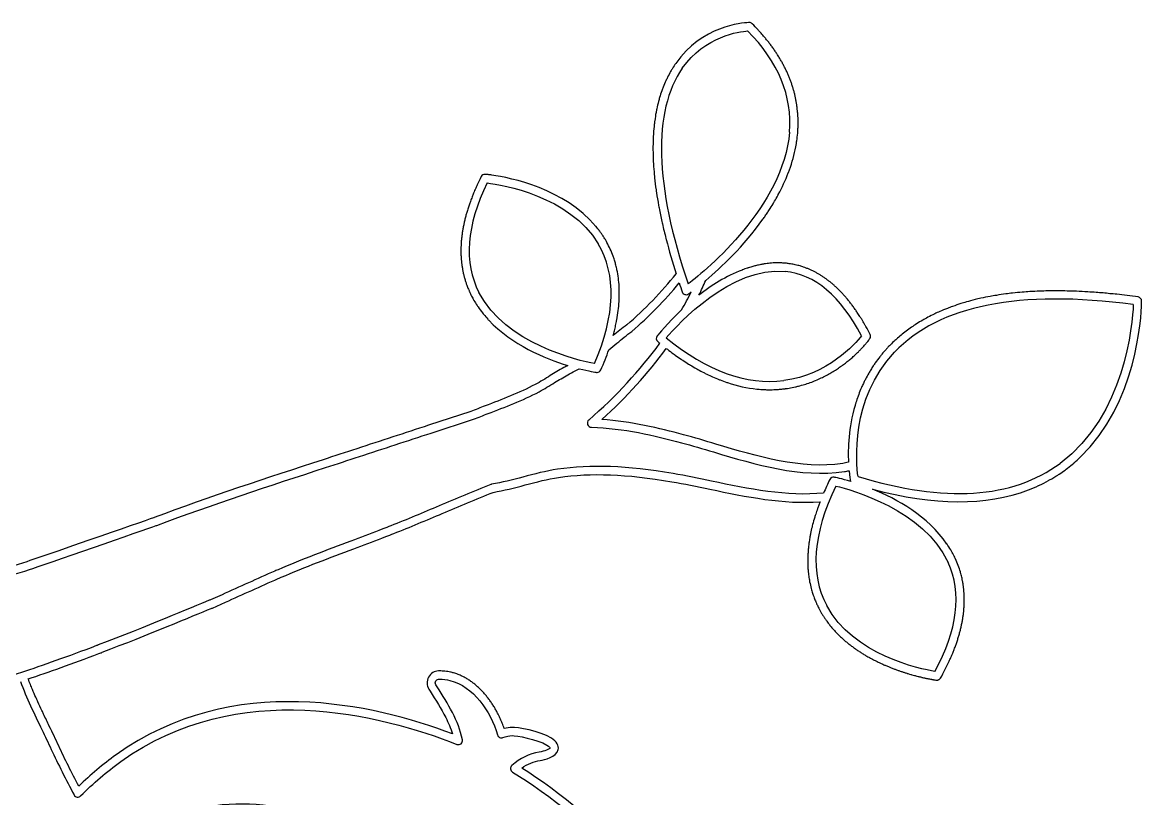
# Model space of a CAD drawing. Header units: millimetres. Extents: x 232 to 378, y -197 to -13.
# Drawn here: x 281.7 to 377.5, y -79.9 to -13.4 of the extents above; entities that cross this region are included whole.
import ezdxf

# ---------------------------------------------------------------- set-up
doc = ezdxf.new("R2010")
doc.units = ezdxf.units.MM
doc.layers.get('0').update_dxf_attribs({"linetype": 'CONTINUOUS'})

msp = doc.modelspace()

# ---------------------------------------------------------------- linework, layer by layer
for p, q in [((321.329, -26.446), (321.329, -26.446)), ((321.329, -26.446), (321.329, -26.446)), ((321.722, -26.49), (321.717, -26.49)), ((330.817, -30.913), (330.814, -30.91)), ((329.031, -43.273), (329.376, -43.087)), ((320.096, -46.748), (316.482, -47.929)), ((316.701, -48.599), (320.335, -47.412)), ((372.271, -50.675), (372.274, -50.672)), ((312.571, -56.805), (312.232, -56.934)), ((312.485, -57.592), (312.821, -57.464)), ((303.587, -60.305), (303.48, -60.349)), ((303.745, -61.003), (303.866, -60.953)), ((298.796, -62.44), (297.797, -62.892)), ((297.983, -63.582), (299.087, -63.083)), ((288.122, -66.778), (288.034, -66.805)), ((288.128, -66.776), (288.122, -66.778)), ((288.256, -67.474), (288.405, -67.429)), ((359.827, -69.736), (359.83, -69.736)), ((316.503, -70.532), (316.607, -70.695)), ((317.203, -70.317), (317.099, -70.155))]:
    msp.add_line(p, q)
for centre, radius, start, end in [((324.036, -36.56), 8.823, 36.54334, 39.785), ((352.949, -52.579), 0.365, 191.31041, 207.61201), ((297.833, -63.25), 0.36, 95.66384, 112.58953), ((288.314, -67.094), 0.347, 285.22221, 305.60774)]:
    msp.add_arc(centre, radius, start, end)
for centre, major_axis, ratio, start_param, end_param in [((227.793, -36.557), (119.542, 15.784), 0.279674, 6.222413, 6.492822), ((393.788, -75.617), (-54.516, 59.47), 0.300712, 0.066306, 0.600772), ((321.887, -26.526), (0.509, -0.071), 0.026069, 1.915095, 2.238421), ((449.653, 13.142), (129.207, 48.922), 0.231403, 2.899274, 3.168137), ((192.991, -100.484), (138.31, 67.545), 0.221721, 6.032544, 6.301167), ((178.84, -102.651), (153.185, 69.821), 0.22262, 6.196241, 6.232923), ((328.315, -31.033), (13.087, 12.89), 0.522165, 4.59412, 4.927129), ((318.9, -169.623), (28.772, 134.761), 0.207329, 6.039708, 6.306986), ((324.124, -22.803), (-15.481, -21.29), 0.716497, 1.258854, 1.48175), ((332.984, -36.797), (-7.321, -11.039), 0.434611, 1.851751, 1.961777), ((606.199, -255.669), (250.23, -213.531), 0.186085, 2.860434, 3.131538), ((331.086, -34.014), (7.65, 13.223), 0.532512, 4.71516, 4.829378), ((304.276, -32.981), (36.352, 12.773), 0.672026, 5.247422, 5.509558), ((328.741, 100.81), (-18.11, 144.924), 0.25366, 2.882516, 3.142547), ((303.831, -34.013), (37.379, 12.986), 0.653817, 5.288247, 5.526175), ((341.469, -17.246), (6.608, -27.376), 0.590529, 5.893167, 5.927165), ((353.15, -51.13), (1.898, 0.331), 0.082738, 1.945326, 2.238551), ((225.756, 165.212), (-144.329, 216.744), 0.216621, 2.88267, 3.151815), ((321.734, -53.69), (-0.272, -0.689), 0.561147, 3.462379, 3.613952), ((491.406, -1.667), (141.107, 61.151), 0.221778, 2.890776, 3.159629), ((229.219, -103.697), (132.051, 43.225), 0.230717, 6.041546, 6.309646), ((297.773, -63.048), (0.167, -0.55), 0.773606, 6.105408, 6.385948), ((301.926, -59.617), (25.506, 11.222), 0.073211, 3.796763, 4.114884), ((289.895, -79.562), (8.179, -14.52), 0.199222, 4.331974, 4.602718), ((319.031, -74.93), (0.208, -0.288), 0.994443, 5.284324, 6.357086), ((326.224, -81.275), (-1.044, -5.321), 0.835806, 3.435519, 3.978974), ((286.434, -79.432), (0.334, -0.104), 0.989643, 3.927834, 4.870812), ((286.424, -79.42), (0.306, -0.201), 0.971143, 5.17098, 6.08596)]:
    msp.add_ellipse(centre, major_axis=major_axis, ratio=ratio, start_param=start_param, end_param=end_param)
for points, knots in [([(343.865, -13.451), (343.318, -13.472), (339.897, -13.735), (337.637, -16.948), (337.541, -17.084), (337.458, -17.23), (337.37, -17.372), (337.315, -17.459), (337.257, -17.543), (337.205, -17.633), (337.111, -17.796), (337.026, -17.968), (336.941, -18.139), (336.892, -18.237), (336.84, -18.332), (336.794, -18.432), (336.713, -18.609), (336.641, -18.793), (336.569, -18.978), (336.528, -19.08), (336.486, -19.181), (336.449, -19.286), (336.38, -19.479), (336.32, -19.678), (336.261, -19.878), (336.23, -19.983), (336.197, -20.087), (336.169, -20.195), (336.113, -20.404), (336.065, -20.62), (336.019, -20.838), (335.997, -20.944), (335.974, -21.049), (335.954, -21.156), (335.912, -21.384), (335.876, -21.618), (335.844, -21.855), (335.83, -21.96), (335.816, -22.064), (335.803, -22.171), (335.775, -22.418), (335.753, -22.671), (335.735, -22.928), (335.728, -23.031), (335.722, -23.134), (335.716, -23.238), (335.703, -23.505), (335.695, -23.778), (335.693, -24.055), (335.692, -24.155), (335.692, -24.256), (335.693, -24.357), (335.695, -24.645), (335.702, -24.938), (335.716, -25.237), (335.72, -25.333), (335.726, -25.43), (335.732, -25.527), (335.75, -25.837), (335.773, -26.151), (335.804, -26.471), (335.813, -26.562), (335.824, -26.655), (335.833, -26.747), (335.869, -27.08), (335.909, -27.416), (335.958, -27.76), (335.97, -27.844), (335.984, -27.93), (335.996, -28.015), (336.05, -28.371), (336.108, -28.732), (336.176, -29.101), (336.189, -29.175), (336.205, -29.252), (336.219, -29.326), (336.292, -29.711), (336.37, -30.099), (336.458, -30.495), (336.471, -30.554), (336.486, -30.614), (336.499, -30.673), (336.594, -31.09), (336.694, -31.512), (336.805, -31.943), (336.813, -31.972), (336.821, -32.003), (336.829, -32.033), (337.075, -32.978), (337.356, -33.953), (337.68, -34.963)], [218, 218, 218, 218, 219, 219, 219, 220, 220, 220, 221, 221, 221, 222, 222, 222, 223, 223, 223, 224, 224, 224, 225, 225, 225, 226, 226, 226, 227, 227, 227, 228, 228, 228, 229, 229, 229, 230, 230, 230, 231, 231, 231, 232, 232, 232, 233, 233, 233, 234, 234, 234, 235, 235, 235, 236, 236, 236, 237, 237, 237, 238, 238, 238, 239, 239, 239, 240, 240, 240, 241, 241, 241, 242, 242, 242, 243, 243, 243, 244, 244, 244, 245, 245, 245, 246, 246, 246, 247, 247, 247, 248, 248, 248, 248]), ([(347.141, -17.638), (347.096, -17.54), (347.05, -17.441), (347.001, -17.342), (346.956, -17.253), (346.909, -17.164), (346.862, -17.075), (346.81, -16.977), (346.758, -16.878), (346.702, -16.78), (346.652, -16.692), (346.599, -16.604), (346.546, -16.516), (346.488, -16.419), (346.431, -16.322), (346.37, -16.226), (346.313, -16.137), (346.252, -16.048), (346.193, -15.959), (346.13, -15.865), (346.068, -15.771), (346.002, -15.678), (345.938, -15.586), (345.868, -15.495), (345.801, -15.404), (345.734, -15.315), (345.67, -15.226), (345.601, -15.137), (345.525, -15.04), (345.444, -14.944), (345.365, -14.847), (345.298, -14.765), (345.234, -14.683), (345.164, -14.602), (345.07, -14.492), (344.972, -14.384), (344.874, -14.275), (344.813, -14.208), (344.755, -14.14), (344.693, -14.073), (344.529, -13.898), (344.361, -13.724), (344.186, -13.551)], [201, 201, 201, 201, 202, 202, 202, 203, 203, 203, 204, 204, 204, 205, 205, 205, 206, 206, 206, 207, 207, 207, 208, 208, 208, 209, 209, 209, 210, 210, 210, 211, 211, 211, 212, 212, 212, 213, 213, 213, 214, 214, 214, 215, 215, 215, 215]), ([(347.687, -19.069), (347.658, -18.972), (347.627, -18.876), (347.595, -18.78), (347.562, -18.682), (347.529, -18.584), (347.493, -18.486), (347.459, -18.393), (347.422, -18.3), (347.386, -18.207), (347.346, -18.108), (347.307, -18.009), (347.264, -17.911), (347.225, -17.82), (347.183, -17.729), (347.141, -17.638)], [196, 196, 196, 196, 197, 197, 197, 198, 198, 198, 199, 199, 199, 200, 200, 200, 201, 201, 201, 201]), ([(348.116, -22.338), (348.118, -22.254), (348.118, -22.171), (348.119, -22.088), (348.12, -21.968), (348.12, -21.849), (348.117, -21.73), (348.114, -21.643), (348.109, -21.557), (348.105, -21.47), (348.099, -21.356), (348.092, -21.242), (348.082, -21.128), (348.075, -21.038), (348.064, -20.949), (348.054, -20.86), (348.042, -20.75), (348.029, -20.641), (348.013, -20.533), (347.999, -20.44), (347.984, -20.348), (347.968, -20.255), (347.949, -20.151), (347.93, -20.047), (347.908, -19.943), (347.889, -19.848), (347.867, -19.753), (347.845, -19.659), (347.821, -19.558), (347.796, -19.458), (347.769, -19.359), (347.743, -19.262), (347.716, -19.165), (347.687, -19.069)], [185, 185, 185, 185, 186, 186, 186, 187, 187, 187, 188, 188, 188, 189, 189, 189, 190, 190, 190, 191, 191, 191, 192, 192, 192, 193, 193, 193, 194, 194, 194, 195, 195, 195, 196, 196, 196, 196]), ([(347.996, -23.647), (347.999, -23.625), (348.003, -23.603), (348.007, -23.58), (348.039, -23.36), (348.064, -23.137), (348.084, -22.914)], [179, 179, 179, 179, 180, 180, 180, 181, 181, 181, 181]), ([(348.086, -22.894), (348.088, -22.863), (348.089, -22.832), (348.091, -22.8), (348.1, -22.677), (348.11, -22.555), (348.115, -22.431)], [182, 182, 182, 182, 183, 183, 183, 184, 184, 184, 184]), ([(347.288, -26.298), (347.53, -25.662), (347.728, -25.007), (347.87, -24.338), (347.877, -24.307), (347.883, -24.276), (347.889, -24.244), (347.93, -24.047), (347.965, -23.848), (347.996, -23.647)], [176, 176, 176, 176, 177, 177, 177, 178, 178, 178, 179, 179, 179, 179]), ([(321.314, -26.447), (321.173, -26.439), (321.046, -26.514), (320.984, -26.638), (320.862, -26.88), (320.746, -27.12), (320.637, -27.358), (320.597, -27.445), (320.562, -27.531), (320.524, -27.617), (320.458, -27.767), (320.39, -27.917), (320.329, -28.065), (320.286, -28.169), (320.248, -28.272), (320.208, -28.376), (320.158, -28.504), (320.106, -28.633), (320.06, -28.76), (320.02, -28.871), (319.984, -28.982), (319.946, -29.092), (319.907, -29.209), (319.866, -29.326), (319.83, -29.441), (319.794, -29.557), (319.762, -29.67), (319.729, -29.785), (319.698, -29.894), (319.666, -30.004), (319.637, -30.112), (319.607, -30.228), (319.581, -30.343), (319.554, -30.458)], [288, 288, 288, 288, 289, 289, 289, 290, 290, 290, 291, 291, 291, 292, 292, 292, 293, 293, 293, 294, 294, 294, 295, 295, 295, 296, 296, 296, 297, 297, 297, 298, 298, 298, 299, 299, 299, 299]), ([(321.558, -26.47), (321.522, -26.466), (321.487, -26.462), (321.458, -26.459), (321.391, -26.452), (321.347, -26.448), (321.329, -26.446)], [283, 283, 283, 283, 284, 284, 284, 285, 285, 285, 285]), ([(321.901, -26.515), (321.898, -26.515), (321.896, -26.514), (321.893, -26.514), (321.832, -26.505), (321.774, -26.497), (321.722, -26.49)], [278, 278, 278, 278, 279, 279, 279, 280, 280, 280, 280]), ([(346.099, -28.756), (346.197, -28.587), (346.294, -28.416), (346.388, -28.244), (346.4, -28.221), (346.412, -28.198), (346.425, -28.175), (346.747, -27.576), (347.035, -26.957), (347.28, -26.319)], [172, 172, 172, 172, 173, 173, 173, 174, 174, 174, 175, 175, 175, 175]), ([(340.21, -35.531), (341.521, -34.427), (343.472, -32.594), (345.109, -30.283), (345.142, -30.237), (345.174, -30.191), (345.207, -30.145), (345.274, -30.048), (345.342, -29.951), (345.408, -29.852), (345.479, -29.747), (345.549, -29.64), (345.619, -29.533), (345.654, -29.479), (345.69, -29.425), (345.725, -29.37), (345.837, -29.194), (345.947, -29.014), (346.054, -28.833)], [165, 165, 165, 165, 166, 166, 166, 167, 167, 167, 168, 168, 168, 169, 169, 169, 170, 170, 170, 171, 171, 171, 171]), ([(319.554, -30.458), (319.53, -30.562), (319.505, -30.667), (319.484, -30.77), (319.46, -30.886), (319.439, -31), (319.419, -31.115)], [299, 299, 299, 299, 300, 300, 300, 301, 301, 301, 301]), ([(319.419, -31.115), (319.401, -31.216), (319.383, -31.317), (319.368, -31.417), (319.351, -31.531), (319.337, -31.644), (319.323, -31.757)], [301, 301, 301, 301, 302, 302, 302, 303, 303, 303, 303]), ([(319.323, -31.757), (319.311, -31.855), (319.3, -31.954), (319.291, -32.052), (319.28, -32.164), (319.273, -32.274), (319.266, -32.384), (319.26, -32.482), (319.255, -32.579), (319.252, -32.676), (319.249, -32.784), (319.248, -32.891), (319.248, -32.998), (319.248, -33.095), (319.249, -33.192), (319.252, -33.288)], [303, 303, 303, 303, 304, 304, 304, 305, 305, 305, 306, 306, 306, 307, 307, 307, 308, 308, 308, 308]), ([(332.28, -33.457), (332.132, -33.049), (331.954, -32.654), (331.744, -32.274), (331.721, -32.232), (331.699, -32.189), (331.675, -32.147), (331.654, -32.11), (331.636, -32.072), (331.614, -32.035), (331.557, -31.939), (331.496, -31.847), (331.435, -31.754), (331.431, -31.747), (331.427, -31.74), (331.423, -31.734)], [267, 267, 267, 267, 268, 268, 268, 269, 269, 269, 270, 270, 270, 271, 271, 271, 272, 272, 272, 272]), ([(319.252, -33.288), (319.256, -33.392), (319.261, -33.495), (319.268, -33.598), (319.274, -33.695), (319.282, -33.792), (319.292, -33.888), (319.301, -33.988), (319.313, -34.087), (319.326, -34.186), (319.339, -34.284), (319.354, -34.381), (319.37, -34.478), (319.386, -34.572), (319.403, -34.666), (319.422, -34.759), (319.442, -34.859), (319.465, -34.958), (319.489, -35.056), (319.511, -35.145), (319.532, -35.233), (319.556, -35.32), (319.585, -35.422), (319.617, -35.523), (319.649, -35.624), (319.675, -35.705), (319.701, -35.787), (319.729, -35.868), (319.767, -35.973), (319.808, -36.076), (319.849, -36.179), (319.88, -36.254), (319.909, -36.33), (319.941, -36.404), (319.952, -36.43), (319.961, -36.456), (319.973, -36.482), (319.995, -36.532), (320.023, -36.578), (320.047, -36.628)], [308, 308, 308, 308, 309, 309, 309, 310, 310, 310, 311, 311, 311, 312, 312, 312, 313, 313, 313, 314, 314, 314, 315, 315, 315, 316, 316, 316, 317, 317, 317, 318, 318, 318, 319, 319, 319, 320, 320, 320, 321, 321, 321, 321]), ([(332.59, -34.524), (332.561, -34.391), (332.527, -34.26), (332.492, -34.129), (332.478, -34.078), (332.464, -34.027), (332.449, -33.976)], [263, 263, 263, 263, 264, 264, 264, 265, 265, 265, 265]), ([(352.4, -37.209), (352.332, -37.126), (352.263, -37.046), (352.194, -36.965), (352.127, -36.888), (352.06, -36.81), (351.992, -36.736), (351.92, -36.657), (351.848, -36.581), (351.775, -36.505), (351.708, -36.436), (351.641, -36.367), (351.573, -36.3), (351.498, -36.226), (351.423, -36.155), (351.348, -36.085), (351.28, -36.023), (351.212, -35.961), (351.143, -35.901), (351.067, -35.834), (350.989, -35.769), (350.912, -35.706), (350.842, -35.649), (350.772, -35.594), (350.702, -35.54), (350.624, -35.48), (350.546, -35.421), (350.467, -35.364), (350.395, -35.313), (350.322, -35.265), (350.25, -35.216), (350.171, -35.164), (350.092, -35.111), (350.012, -35.062), (349.937, -35.016), (349.861, -34.973), (349.785, -34.93), (349.706, -34.885), (349.627, -34.84), (349.548, -34.799), (349.468, -34.757), (349.388, -34.72), (349.307, -34.682), (349.23, -34.645), (349.152, -34.607), (349.074, -34.573), (348.987, -34.536), (348.899, -34.504), (348.812, -34.47), (348.738, -34.442), (348.665, -34.412), (348.59, -34.386), (348.49, -34.352), (348.388, -34.324), (348.287, -34.294), (348.223, -34.276), (348.161, -34.254), (348.097, -34.238), (347.952, -34.201), (347.807, -34.17), (347.66, -34.142), (347.637, -34.138), (347.615, -34.132), (347.593, -34.128), (347.592, -34.128), (347.59, -34.127), (347.589, -34.127), (347.51, -34.113), (347.432, -34.106), (347.353, -34.095), (347.257, -34.082), (347.162, -34.065), (347.065, -34.056), (347.063, -34.056), (347.061, -34.056), (347.06, -34.056), (346.953, -34.046), (346.846, -34.042), (346.74, -34.037), (346.669, -34.034), (346.598, -34.027), (346.527, -34.026), (346.423, -34.024), (346.32, -34.028), (346.216, -34.03), (346.142, -34.032), (346.069, -34.031), (345.995, -34.035), (345.9, -34.041), (345.805, -34.051), (345.71, -34.06), (345.628, -34.067), (345.546, -34.073), (345.464, -34.083), (345.38, -34.094), (345.297, -34.109), (345.213, -34.122), (345.12, -34.136), (345.027, -34.15), (344.934, -34.168), (344.864, -34.181), (344.795, -34.198), (344.726, -34.213), (344.618, -34.236), (344.511, -34.26), (344.404, -34.287), (344.352, -34.301), (344.3, -34.317), (344.247, -34.331), (344.122, -34.366), (343.998, -34.401), (343.874, -34.441), (343.842, -34.451), (343.81, -34.463), (343.778, -34.473), (343.631, -34.522), (343.486, -34.573), (343.342, -34.629)], [123, 123, 123, 123, 124, 124, 124, 125, 125, 125, 126, 126, 126, 127, 127, 127, 128, 128, 128, 129, 129, 129, 130, 130, 130, 131, 131, 131, 132, 132, 132, 133, 133, 133, 134, 134, 134, 135, 135, 135, 136, 136, 136, 137, 137, 137, 138, 138, 138, 139, 139, 139, 140, 140, 140, 141, 141, 141, 142, 142, 142, 143, 143, 143, 144, 144, 144, 145, 145, 145, 146, 146, 146, 147, 147, 147, 148, 148, 148, 149, 149, 149, 150, 150, 150, 151, 151, 151, 152, 152, 152, 153, 153, 153, 154, 154, 154, 155, 155, 155, 156, 156, 156, 157, 157, 157, 158, 158, 158, 159, 159, 159, 160, 160, 160, 161, 161, 161, 162, 162, 162, 162]), ([(343.342, -34.629), (343.333, -34.632), (343.325, -34.635), (343.317, -34.638), (341.956, -35.162), (340.698, -35.958), (339.624, -36.793)], [162, 162, 162, 162, 163, 163, 163, 164, 164, 164, 164]), ([(320.047, -36.628), (320.087, -36.713), (320.123, -36.798), (320.166, -36.882), (320.194, -36.936), (320.226, -36.987), (320.255, -37.041)], [321, 321, 321, 321, 322, 322, 322, 323, 323, 323, 323]), ([(320.255, -37.041), (320.291, -37.108), (320.328, -37.174), (320.366, -37.24), (320.452, -37.388), (320.541, -37.532), (320.634, -37.672)], [323, 323, 323, 323, 324, 324, 324, 325, 325, 325, 325]), ([(332.594, -38.903), (332.692, -38.37), (332.757, -37.851), (332.788, -37.345), (332.791, -37.3), (332.795, -37.254), (332.797, -37.209), (332.805, -37.056), (332.809, -36.906), (332.811, -36.756), (332.811, -36.705), (332.811, -36.655), (332.811, -36.604)], [255, 255, 255, 255, 256, 256, 256, 257, 257, 257, 258, 258, 258, 259, 259, 259, 259]), ([(338.199, -36.516), (338.236, -36.621), (338.319, -36.702), (338.425, -36.736), (338.46, -36.747), (338.496, -36.753), (338.533, -36.753), (338.605, -36.753), (338.676, -36.731), (338.736, -36.688)], [107, 107, 107, 107, 108, 108, 108, 109, 109, 109, 110, 110, 110, 110]), ([(354.29, -40.151), (354.173, -39.923), (354.053, -39.701), (353.932, -39.486), (353.891, -39.412), (353.849, -39.342), (353.807, -39.27), (353.726, -39.131), (353.646, -38.992), (353.564, -38.858), (353.512, -38.773), (353.459, -38.693), (353.406, -38.61), (353.333, -38.495), (353.261, -38.38), (353.187, -38.27), (353.128, -38.183), (353.067, -38.099), (353.008, -38.014), (352.938, -37.915), (352.869, -37.816), (352.799, -37.721), (352.734, -37.634), (352.669, -37.551), (352.604, -37.468), (352.537, -37.381), (352.469, -37.293), (352.4, -37.209)], [114, 114, 114, 114, 115, 115, 115, 116, 116, 116, 117, 117, 117, 118, 118, 118, 119, 119, 119, 120, 120, 120, 121, 121, 121, 122, 122, 122, 123, 123, 123, 123]), ([(377.23, -36.946), (376.609, -36.859), (376, -36.784), (375.401, -36.718), (375.204, -36.697), (375.015, -36.683), (374.821, -36.664), (374.425, -36.625), (374.029, -36.585), (373.644, -36.555), (373.398, -36.536), (373.161, -36.526), (372.92, -36.511), (372.598, -36.491), (372.273, -36.468), (371.958, -36.455), (371.69, -36.444), (371.431, -36.441), (371.169, -36.435), (370.892, -36.429), (370.613, -36.42), (370.342, -36.419), (370.064, -36.418), (369.794, -36.425), (369.523, -36.43), (369.279, -36.434), (369.033, -36.436), (368.794, -36.445), (368.513, -36.456), (368.24, -36.474), (367.966, -36.491), (367.747, -36.504), (367.527, -36.516), (367.313, -36.534), (367.034, -36.557), (366.762, -36.587), (366.491, -36.617), (366.293, -36.639), (366.094, -36.66), (365.9, -36.685), (365.626, -36.722), (365.36, -36.764), (365.094, -36.807), (364.912, -36.837), (364.73, -36.866), (364.552, -36.899), (364.288, -36.949), (364.03, -37.004), (363.774, -37.06), (363.605, -37.098), (363.436, -37.135), (363.27, -37.176), (363.018, -37.238), (362.771, -37.306), (362.528, -37.376), (362.368, -37.421), (362.209, -37.468), (362.053, -37.517), (361.816, -37.591), (361.583, -37.67), (361.354, -37.752), (361.201, -37.807), (361.05, -37.863), (360.902, -37.921), (360.681, -38.007), (360.464, -38.097), (360.252, -38.19), (360.104, -38.255), (359.958, -38.322), (359.814, -38.391), (359.612, -38.487), (359.414, -38.586), (359.22, -38.689), (359.074, -38.766), (358.932, -38.847), (358.791, -38.928), (358.61, -39.032), (358.431, -39.138), (358.258, -39.248), (358.112, -39.341), (357.972, -39.437), (357.832, -39.534), (357.674, -39.644), (357.516, -39.753), (357.364, -39.869), (357.218, -39.98), (357.077, -40.096), (356.936, -40.213), (356.803, -40.324), (356.668, -40.434), (356.54, -40.55)], [0, 0, 0, 0, 1, 1, 1, 2, 2, 2, 3, 3, 3, 4, 4, 4, 5, 5, 5, 6, 6, 6, 7, 7, 7, 8, 8, 8, 9, 9, 9, 10, 10, 10, 11, 11, 11, 12, 12, 12, 13, 13, 13, 14, 14, 14, 15, 15, 15, 16, 16, 16, 17, 17, 17, 18, 18, 18, 19, 19, 19, 20, 20, 20, 21, 21, 21, 22, 22, 22, 23, 23, 23, 24, 24, 24, 25, 25, 25, 26, 26, 26, 27, 27, 27, 28, 28, 28, 29, 29, 29, 30, 30, 30, 30]), ([(372.274, -50.672), (377.136, -46.023), (377.505, -38.718), (377.531, -37.468), (377.533, -37.378), (377.533, -37.319), (377.533, -37.295)], [946, 946, 946, 946, 947, 947, 947, 948, 948, 948, 948]), ([(320.715, -37.797), (320.837, -37.976), (320.966, -38.148), (321.099, -38.316), (321.132, -38.357), (321.166, -38.397), (321.2, -38.437), (321.312, -38.575), (321.429, -38.709), (321.548, -38.839), (321.58, -38.873), (321.611, -38.908), (321.643, -38.942)], [326, 326, 326, 326, 327, 327, 327, 328, 328, 328, 329, 329, 329, 330, 330, 330, 330]), ([(338.148, -38.051), (336.913, -39.203), (336.135, -40.179), (336.054, -40.283), (335.936, -40.433), (335.959, -40.649), (336.105, -40.771)], [112, 112, 112, 112, 113, 113, 113, 114, 114, 114, 114]), ([(332.287, -40.251), (332.294, -40.225), (332.299, -40.199), (332.306, -40.173), (332.347, -40.021), (332.386, -39.87), (332.421, -39.72), (332.439, -39.647), (332.456, -39.574), (332.472, -39.501), (332.507, -39.346), (332.541, -39.192), (332.57, -39.04)], [250, 250, 250, 250, 251, 251, 251, 252, 252, 252, 253, 253, 253, 254, 254, 254, 254]), ([(354.087, -40.747), (354.094, -40.739), (354.104, -40.727), (354.11, -40.719), (354.199, -40.607), (354.251, -40.535), (354.264, -40.516), (354.34, -40.409), (354.35, -40.268), (354.29, -40.151)], [111, 111, 111, 111, 112, 112, 112, 113, 113, 113, 114, 114, 114, 114]), ([(342.027, -44.265), (342.038, -44.269), (342.049, -44.273), (342.061, -44.277), (342.912, -44.561), (343.755, -44.747), (344.59, -44.834), (344.61, -44.836), (344.629, -44.837), (344.648, -44.839), (344.832, -44.857), (345.015, -44.87), (345.198, -44.879), (345.24, -44.881), (345.282, -44.881), (345.324, -44.882), (345.441, -44.886), (345.559, -44.892), (345.676, -44.892), (345.715, -44.892), (345.753, -44.889), (345.792, -44.888), (345.872, -44.887), (345.951, -44.883), (346.031, -44.881), (346.164, -44.876), (346.297, -44.872), (346.429, -44.862), (346.504, -44.856), (346.578, -44.847), (346.652, -44.84), (346.763, -44.83), (346.875, -44.822), (346.985, -44.808), (347.008, -44.805), (347.029, -44.8), (347.052, -44.797), (347.065, -44.795), (347.079, -44.794), (347.092, -44.792), (347.178, -44.78), (347.257, -44.761), (347.341, -44.747), (347.527, -44.716), (347.713, -44.686), (347.892, -44.646), (347.979, -44.627), (348.061, -44.602), (348.147, -44.58), (348.326, -44.535), (348.505, -44.491), (348.677, -44.438), (348.756, -44.414), (348.83, -44.385), (348.907, -44.359), (349.078, -44.302), (349.249, -44.245), (349.412, -44.181), (349.485, -44.152), (349.552, -44.12), (349.623, -44.091), (349.784, -44.023), (349.945, -43.956), (350.098, -43.883), (350.165, -43.852), (350.226, -43.818), (350.291, -43.785), (350.441, -43.71), (350.592, -43.635), (350.734, -43.555), (350.795, -43.521), (350.851, -43.485), (350.91, -43.451), (351.049, -43.37), (351.188, -43.289), (351.319, -43.205), (351.376, -43.169), (351.427, -43.132), (351.483, -43.095), (351.609, -43.011), (351.735, -42.928), (351.853, -42.843), (351.906, -42.804), (351.954, -42.766), (352.006, -42.727), (352.118, -42.643), (352.231, -42.56), (352.335, -42.477), (352.386, -42.436), (352.432, -42.396), (352.481, -42.355), (352.578, -42.275), (352.675, -42.195), (352.764, -42.117), (352.815, -42.072), (352.859, -42.03), (352.908, -41.986), (352.987, -41.914), (353.069, -41.841), (353.141, -41.772), (353.19, -41.725), (353.232, -41.681), (353.278, -41.636), (353.341, -41.573), (353.408, -41.509), (353.465, -41.45), (353.514, -41.399), (353.555, -41.353), (353.6, -41.305), (353.645, -41.257), (353.694, -41.206), (353.734, -41.162), (353.786, -41.104), (353.829, -41.054), (353.873, -41.002)], [71, 71, 71, 71, 72, 72, 72, 73, 73, 73, 74, 74, 74, 75, 75, 75, 76, 76, 76, 77, 77, 77, 78, 78, 78, 79, 79, 79, 80, 80, 80, 81, 81, 81, 82, 82, 82, 83, 83, 83, 84, 84, 84, 85, 85, 85, 86, 86, 86, 87, 87, 87, 88, 88, 88, 89, 89, 89, 90, 90, 90, 91, 91, 91, 92, 92, 92, 93, 93, 93, 94, 94, 94, 95, 95, 95, 96, 96, 96, 97, 97, 97, 98, 98, 98, 99, 99, 99, 100, 100, 100, 101, 101, 101, 102, 102, 102, 103, 103, 103, 104, 104, 104, 105, 105, 105, 106, 106, 106, 107, 107, 107, 108, 108, 108, 109, 109, 109, 109]), ([(353.873, -41.002), (353.898, -40.974), (353.927, -40.941), (353.95, -40.915), (354.003, -40.851), (354.047, -40.797), (354.087, -40.747)], [109, 109, 109, 109, 110, 110, 110, 111, 111, 111, 111]), ([(356.009, -41.06), (355.962, -41.108), (355.91, -41.152), (355.864, -41.2), (355.847, -41.218), (355.832, -41.236), (355.815, -41.254)], [32, 32, 32, 32, 33, 33, 33, 34, 34, 34, 34]), ([(356.54, -40.55), (356.498, -40.588), (356.452, -40.622), (356.41, -40.66), (356.269, -40.791), (356.141, -40.926), (356.009, -41.06)], [30, 30, 30, 30, 31, 31, 31, 32, 32, 32, 32]), ([(336.833, -41.357), (336.863, -41.381), (336.893, -41.402), (336.923, -41.425), (337.1, -41.561), (337.276, -41.694), (337.452, -41.822), (337.499, -41.856), (337.546, -41.888), (337.592, -41.922), (337.761, -42.042), (337.929, -42.16), (338.098, -42.273), (338.147, -42.306), (338.196, -42.338), (338.246, -42.371), (338.411, -42.48), (338.577, -42.587), (338.742, -42.689), (338.792, -42.72), (338.842, -42.75), (338.893, -42.781), (339.058, -42.881), (339.223, -42.978), (339.388, -43.071), (339.436, -43.098), (339.484, -43.126), (339.533, -43.152), (339.7, -43.245), (339.868, -43.334), (340.035, -43.419), (340.08, -43.442), (340.125, -43.465), (340.17, -43.487), (340.342, -43.573), (340.514, -43.655), (340.686, -43.733), (340.725, -43.751), (340.764, -43.769), (340.803, -43.786), (340.984, -43.867), (341.165, -43.942), (341.346, -44.014), (341.375, -44.026), (341.404, -44.038), (341.434, -44.049)], [55, 55, 55, 55, 56, 56, 56, 57, 57, 57, 58, 58, 58, 59, 59, 59, 60, 60, 60, 61, 61, 61, 62, 62, 62, 63, 63, 63, 64, 64, 64, 65, 65, 65, 66, 66, 66, 67, 67, 67, 68, 68, 68, 69, 69, 69, 70, 70, 70, 70]), ([(355.815, -41.254), (355.758, -41.315), (355.705, -41.376), (355.65, -41.437), (355.53, -41.57), (355.414, -41.704), (355.303, -41.839), (355.242, -41.913), (355.18, -41.987), (355.122, -42.061), (354.985, -42.236), (354.853, -42.412), (354.729, -42.59), (354.668, -42.677), (354.612, -42.765), (354.554, -42.853), (354.48, -42.965), (354.408, -43.078), (354.339, -43.191), (354.281, -43.285), (354.224, -43.379), (354.169, -43.473), (354.069, -43.647), (353.973, -43.822), (353.884, -43.997)], [34, 34, 34, 34, 35, 35, 35, 36, 36, 36, 37, 37, 37, 38, 38, 38, 39, 39, 39, 40, 40, 40, 41, 41, 41, 42, 42, 42, 42]), ([(328.396, -42.813), (328.282, -42.874), (328.167, -42.936), (328.054, -42.998), (327.659, -43.214), (327.274, -43.452), (326.901, -43.682), (326.483, -43.94), (326.051, -44.207), (325.615, -44.436), (324.24, -45.159), (322.756, -45.726), (321.322, -46.274), (320.906, -46.433), (320.49, -46.592), (320.096, -46.748)], [331, 331, 331, 331, 332, 332, 332, 333, 333, 333, 334, 334, 334, 335, 335, 335, 336, 336, 336, 336]), ([(330.854, -43.4), (330.872, -43.403), (330.89, -43.404), (330.907, -43.404), (331.045, -43.404), (331.173, -43.323), (331.23, -43.194)], [100, 100, 100, 100, 101, 101, 101, 102, 102, 102, 102]), ([(353.884, -43.997), (353.838, -44.086), (353.797, -44.174), (353.755, -44.263), (353.697, -44.384), (353.64, -44.504), (353.587, -44.625), (353.549, -44.711), (353.511, -44.796), (353.475, -44.882), (353.397, -45.071), (353.322, -45.26), (353.254, -45.448), (353.236, -45.497), (353.221, -45.546), (353.204, -45.594), (353.143, -45.771), (353.086, -45.946), (353.033, -46.121), (353.021, -46.16), (353.009, -46.199), (352.998, -46.238), (352.441, -48.142), (352.376, -49.909), (352.431, -51.105)], [42, 42, 42, 42, 43, 43, 43, 44, 44, 44, 45, 45, 45, 46, 46, 46, 47, 47, 47, 48, 48, 48, 49, 49, 49, 50, 50, 50, 50]), ([(320.335, -47.412), (320.747, -47.25), (321.16, -47.091), (321.574, -46.933), (323.028, -46.378), (324.531, -45.803), (325.943, -45.061), (326.401, -44.82), (326.844, -44.547), (327.272, -44.283)], [93, 93, 93, 93, 94, 94, 94, 95, 95, 95, 96, 96, 96, 96]), ([(351.954, -51.212), (348.331, -51.715), (344.648, -50.612), (341.083, -49.545), (340.17, -49.272), (339.226, -48.99), (338.312, -48.744), (336.234, -48.187), (333.811, -47.61), (331.308, -47.439)], [51, 51, 51, 51, 52, 52, 52, 53, 53, 53, 54, 54, 54, 54]), ([(316.482, -47.929), (314.435, -48.597), (312.387, -49.266), (310.34, -49.937), (309.377, -50.253), (308.412, -50.568), (307.448, -50.882), (302.674, -52.439), (297.737, -54.048), (292.971, -55.84)], [337, 337, 337, 337, 338, 338, 338, 339, 339, 339, 340, 340, 340, 340]), ([(330.417, -48.103), (333.153, -48.179), (335.851, -48.815), (338.129, -49.426), (339.033, -49.668), (339.973, -49.949), (340.881, -50.221), (344.518, -51.31), (348.278, -52.434), (352.083, -51.905)], [118, 118, 118, 118, 119, 119, 119, 120, 120, 120, 121, 121, 121, 121]), ([(293.202, -56.506), (297.971, -54.714), (302.9, -53.107), (307.667, -51.553), (308.632, -51.238), (309.596, -50.924), (310.56, -50.608)], [89, 89, 89, 89, 90, 90, 90, 91, 91, 91, 91]), ([(367.862, -53.458), (368.15, -53.348), (368.433, -53.229), (368.71, -53.101), (368.735, -53.09), (368.759, -53.077), (368.783, -53.065), (369.044, -52.943), (369.3, -52.814), (369.55, -52.676), (369.586, -52.656), (369.62, -52.635), (369.655, -52.615), (369.893, -52.481), (370.127, -52.341), (370.355, -52.192), (370.397, -52.165), (370.437, -52.136), (370.478, -52.108), (370.646, -51.996), (370.816, -51.886), (370.979, -51.766), (371.037, -51.724), (371.091, -51.678), (371.148, -51.634)], [932, 932, 932, 932, 933, 933, 933, 934, 934, 934, 935, 935, 935, 936, 936, 936, 937, 937, 937, 938, 938, 938, 939, 939, 939, 940, 940, 940, 940]), ([(371.158, -51.627), (371.168, -51.619), (371.177, -51.611), (371.187, -51.604), (371.372, -51.462), (371.552, -51.316), (371.727, -51.167)], [941, 941, 941, 941, 942, 942, 942, 943, 943, 943, 943]), ([(322.023, -53.678), (322.935, -53.524), (323.851, -53.282), (324.737, -53.047), (325.731, -52.785), (326.669, -52.536), (327.607, -52.4), (330.416, -51.99), (333.407, -52.102), (337.304, -52.766), (338.374, -52.948), (339.441, -53.171), (340.571, -53.407), (343.667, -54.053), (346.862, -54.719), (349.996, -54.478)], [788, 788, 788, 788, 789, 789, 789, 790, 790, 790, 791, 791, 791, 792, 792, 792, 793, 793, 793, 793]), ([(321.801, -53.007), (320.314, -53.584), (318.822, -54.219), (317.379, -54.833), (316.029, -55.407), (314.634, -56), (313.25, -56.544), (313.024, -56.633), (312.798, -56.719), (312.571, -56.805)], [5, 5, 5, 5, 6, 6, 6, 7, 7, 7, 8, 8, 8, 8]), ([(354.483, -53.4), (359.766, -54.817), (364.234, -54.836), (367.834, -53.47), (367.844, -53.466), (367.853, -53.462), (367.862, -53.458)], [930, 930, 930, 930, 931, 931, 931, 932, 932, 932, 932]), ([(312.821, -57.464), (313.051, -57.377), (313.28, -57.29), (313.508, -57.2), (314.901, -56.653), (316.301, -56.058), (317.655, -55.482), (319.082, -54.875), (320.557, -54.248), (322.023, -53.678)], [785, 785, 785, 785, 786, 786, 786, 787, 787, 787, 788, 788, 788, 788]), ([(349.996, -54.478), (349.957, -54.578), (349.924, -54.676), (349.887, -54.776), (349.851, -54.874), (349.814, -54.972), (349.78, -55.07), (349.724, -55.229), (349.674, -55.386), (349.624, -55.542), (349.597, -55.628), (349.567, -55.715), (349.541, -55.8), (349.476, -56.014), (349.418, -56.227), (349.363, -56.438), (349.345, -56.507), (349.33, -56.575), (349.313, -56.644), (349.268, -56.829), (349.226, -57.013), (349.189, -57.195), (349.17, -57.29), (349.155, -57.383), (349.138, -57.478), (349.114, -57.611), (349.09, -57.744), (349.071, -57.875), (349.056, -57.978), (349.044, -58.079), (349.031, -58.181), (349.017, -58.302), (349.002, -58.423), (348.991, -58.542), (348.982, -58.645), (348.975, -58.747), (348.968, -58.849), (348.961, -58.966), (348.955, -59.082), (348.951, -59.197), (348.948, -59.298), (348.945, -59.399), (348.945, -59.498), (348.944, -59.613), (348.947, -59.728), (348.95, -59.841), (348.953, -59.938), (348.955, -60.034), (348.961, -60.129), (348.968, -60.249), (348.979, -60.366), (348.99, -60.484), (348.999, -60.571), (349.005, -60.658), (349.016, -60.744), (349.034, -60.89), (349.058, -61.035), (349.083, -61.179), (349.092, -61.233), (349.099, -61.289), (349.109, -61.343)], [793, 793, 793, 793, 794, 794, 794, 795, 795, 795, 796, 796, 796, 797, 797, 797, 798, 798, 798, 799, 799, 799, 800, 800, 800, 801, 801, 801, 802, 802, 802, 803, 803, 803, 804, 804, 804, 805, 805, 805, 806, 806, 806, 807, 807, 807, 808, 808, 808, 809, 809, 809, 810, 810, 810, 811, 811, 811, 812, 812, 812, 813, 813, 813, 813]), ([(303.866, -60.953), (305.911, -60.069), (308.025, -59.275), (310.07, -58.507), (310.875, -58.204), (311.68, -57.901), (312.485, -57.592)], [782, 782, 782, 782, 783, 783, 783, 784, 784, 784, 784]), ([(361.576, -59.335), (361.545, -59.268), (361.509, -59.204), (361.476, -59.138), (361.405, -58.996), (361.332, -58.854), (361.254, -58.717), (361.231, -58.678), (361.207, -58.64), (361.184, -58.601), (361.084, -58.432), (360.98, -58.268), (360.87, -58.107)], [924, 924, 924, 924, 925, 925, 925, 926, 926, 926, 927, 927, 927, 928, 928, 928, 928]), ([(361.83, -59.935), (361.761, -59.75), (361.684, -59.566), (361.601, -59.384), (361.593, -59.368), (361.584, -59.352), (361.576, -59.335)], [922, 922, 922, 922, 923, 923, 923, 924, 924, 924, 924]), ([(362.201, -64.589), (362.218, -64.49), (362.233, -64.391), (362.248, -64.293), (362.263, -64.184), (362.277, -64.076), (362.289, -63.968), (362.3, -63.871), (362.309, -63.774), (362.317, -63.677), (362.326, -63.571), (362.334, -63.464), (362.339, -63.359), (362.344, -63.262), (362.346, -63.165), (362.348, -63.069), (362.35, -62.966), (362.352, -62.863), (362.35, -62.762), (362.349, -62.663), (362.344, -62.565), (362.34, -62.468), (362.335, -62.37), (362.331, -62.272), (362.324, -62.175), (362.315, -62.073), (362.303, -61.972), (362.291, -61.871), (362.281, -61.781), (362.272, -61.69), (362.258, -61.6), (362.242, -61.49), (362.22, -61.381), (362.199, -61.271), (362.185, -61.193), (362.172, -61.114), (362.155, -61.037), (362.125, -60.901), (362.089, -60.767), (362.052, -60.634)], [906, 906, 906, 906, 907, 907, 907, 908, 908, 908, 909, 909, 909, 910, 910, 910, 911, 911, 911, 912, 912, 912, 913, 913, 913, 914, 914, 914, 915, 915, 915, 916, 916, 916, 917, 917, 917, 918, 918, 918, 919, 919, 919, 919]), ([(349.109, -61.343), (349.147, -61.536), (349.191, -61.728), (349.242, -61.916), (349.26, -61.984), (349.282, -62.05), (349.301, -62.118), (349.338, -62.242), (349.375, -62.366), (349.416, -62.488), (349.442, -62.563), (349.472, -62.637), (349.5, -62.712), (349.541, -62.823), (349.584, -62.934), (349.631, -63.044)], [813, 813, 813, 813, 814, 814, 814, 815, 815, 815, 816, 816, 816, 817, 817, 817, 818, 818, 818, 818]), ([(349.734, -63.273), (349.782, -63.377), (349.832, -63.481), (349.885, -63.584), (349.905, -63.623), (349.922, -63.665), (349.943, -63.704)], [819, 819, 819, 819, 820, 820, 820, 821, 821, 821, 821]), ([(349.943, -63.704), (349.967, -63.748), (349.993, -63.79), (350.017, -63.833), (350.036, -63.866), (350.052, -63.901), (350.071, -63.934), (350.092, -63.971), (350.115, -64.004), (350.136, -64.04)], [821, 821, 821, 821, 822, 822, 822, 823, 823, 823, 824, 824, 824, 824]), ([(350.136, -64.04), (350.185, -64.122), (350.235, -64.203), (350.285, -64.282), (350.327, -64.347), (350.369, -64.411), (350.411, -64.474), (350.466, -64.555), (350.523, -64.636), (350.58, -64.715), (350.622, -64.772), (350.664, -64.829), (350.707, -64.885)], [824, 824, 824, 824, 825, 825, 825, 826, 826, 826, 827, 827, 827, 828, 828, 828, 828]), ([(350.707, -64.885), (350.769, -64.966), (350.831, -65.046), (350.895, -65.124), (350.937, -65.175), (350.98, -65.226), (351.022, -65.276), (351.09, -65.355), (351.159, -65.434), (351.229, -65.51), (351.27, -65.556), (351.313, -65.601), (351.355, -65.646), (351.429, -65.723), (351.503, -65.8), (351.579, -65.875), (351.62, -65.916), (351.662, -65.956), (351.704, -65.996), (351.782, -66.071), (351.862, -66.146), (351.943, -66.218), (351.983, -66.255), (352.024, -66.291), (352.065, -66.326), (352.149, -66.399), (352.233, -66.471), (352.319, -66.541), (352.359, -66.574), (352.399, -66.606), (352.439, -66.638), (352.527, -66.708), (352.616, -66.777), (352.705, -66.844), (352.744, -66.874), (352.784, -66.902), (352.823, -66.931), (352.915, -66.998), (353.007, -67.064), (353.099, -67.128), (353.138, -67.155), (353.177, -67.181), (353.216, -67.207), (353.31, -67.27), (353.405, -67.333), (353.5, -67.393), (353.538, -67.417), (353.576, -67.441), (353.614, -67.464), (353.711, -67.525), (353.808, -67.584), (353.905, -67.641), (353.942, -67.663), (353.979, -67.684), (354.016, -67.705), (354.115, -67.762), (354.213, -67.818), (354.312, -67.871), (354.349, -67.891), (354.385, -67.91), (354.421, -67.929), (354.521, -67.982), (354.62, -68.035), (354.72, -68.085), (354.756, -68.103), (354.791, -68.12), (354.826, -68.137), (354.926, -68.187), (355.026, -68.236), (355.126, -68.283), (355.161, -68.299), (355.196, -68.315), (355.23, -68.331), (355.33, -68.377), (355.43, -68.422), (355.529, -68.465), (355.563, -68.48), (355.597, -68.494), (355.632, -68.509)], [828, 828, 828, 828, 829, 829, 829, 830, 830, 830, 831, 831, 831, 832, 832, 832, 833, 833, 833, 834, 834, 834, 835, 835, 835, 836, 836, 836, 837, 837, 837, 838, 838, 838, 839, 839, 839, 840, 840, 840, 841, 841, 841, 842, 842, 842, 843, 843, 843, 844, 844, 844, 845, 845, 845, 846, 846, 846, 847, 847, 847, 848, 848, 848, 849, 849, 849, 850, 850, 850, 851, 851, 851, 852, 852, 852, 853, 853, 853, 854, 854, 854, 854]), ([(360.255, -69.657), (360.278, -69.634), (360.299, -69.608), (360.316, -69.579), (360.448, -69.344), (360.573, -69.111), (360.693, -68.88), (360.732, -68.804), (360.767, -68.729), (360.805, -68.653), (360.882, -68.499), (360.959, -68.345), (361.03, -68.193), (361.075, -68.098), (361.115, -68.004), (361.157, -67.909), (361.215, -67.779), (361.274, -67.648), (361.329, -67.518), (361.372, -67.415), (361.411, -67.312), (361.451, -67.21), (361.498, -67.09), (361.545, -66.971), (361.589, -66.852), (361.628, -66.745), (361.664, -66.639), (361.7, -66.532), (361.738, -66.42), (361.776, -66.308), (361.811, -66.198), (361.845, -66.088), (361.876, -65.979), (361.907, -65.87), (361.937, -65.764), (361.967, -65.658), (361.994, -65.553), (362.023, -65.443), (362.049, -65.333), (362.074, -65.223), (362.097, -65.121), (362.12, -65.019), (362.14, -64.918), (362.162, -64.808), (362.182, -64.699), (362.201, -64.589)], [891, 891, 891, 891, 892, 892, 892, 893, 893, 893, 894, 894, 894, 895, 895, 895, 896, 896, 896, 897, 897, 897, 898, 898, 898, 899, 899, 899, 900, 900, 900, 901, 901, 901, 902, 902, 902, 903, 903, 903, 904, 904, 904, 905, 905, 905, 906, 906, 906, 906]), ([(288.034, -66.805), (285.56, -67.749), (283.405, -68.52), (281.629, -69.099), (279.578, -69.767), (278.025, -70.18), (277.013, -70.327)], [20, 20, 20, 20, 21, 21, 21, 22, 22, 22, 22]), ([(318.519, -74.355), (311.799, -71.809), (299.708, -68.984), (289.721, -76.154), (288.606, -76.955), (287.532, -77.857), (286.524, -78.841)], [762, 762, 762, 762, 763, 763, 763, 764, 764, 764, 764]), ([(320.107, -69.86), (320.059, -69.826), (320.008, -69.796), (319.958, -69.764), (319.872, -69.707), (319.786, -69.649), (319.697, -69.598), (319.644, -69.566), (319.587, -69.54), (319.533, -69.511), (319.445, -69.464), (319.358, -69.417), (319.268, -69.376), (319.208, -69.348), (319.146, -69.326), (319.086, -69.301), (318.998, -69.265), (318.91, -69.228), (318.82, -69.198), (318.755, -69.176), (318.687, -69.159), (318.62, -69.14), (318.532, -69.115), (318.444, -69.088), (318.354, -69.068), (318.283, -69.052), (318.209, -69.043), (318.136, -69.03), (318.048, -69.015), (317.961, -68.999), (317.871, -68.99), (317.794, -68.981), (317.715, -68.98), (317.637, -68.976), (317.563, -68.972), (317.492, -68.964), (317.418, -68.964), (317.387, -68.964), (317.355, -68.964), (317.324, -68.965), (316.967, -68.972), (316.65, -69.17), (316.476, -69.495), (316.298, -69.827), (316.308, -70.225), (316.503, -70.532)], [744, 744, 744, 744, 745, 745, 745, 746, 746, 746, 747, 747, 747, 748, 748, 748, 749, 749, 749, 750, 750, 750, 751, 751, 751, 752, 752, 752, 753, 753, 753, 754, 754, 754, 755, 755, 755, 756, 756, 756, 757, 757, 757, 758, 758, 758, 759, 759, 759, 759]), ([(355.632, -68.509), (355.73, -68.551), (355.828, -68.593), (355.925, -68.632), (355.96, -68.646), (355.994, -68.66), (356.029, -68.674), (356.125, -68.712), (356.22, -68.75), (356.315, -68.785), (356.349, -68.799), (356.383, -68.811), (356.418, -68.824), (356.511, -68.858), (356.603, -68.893), (356.694, -68.925), (356.73, -68.937), (356.764, -68.949), (356.799, -68.961)], [854, 854, 854, 854, 855, 855, 855, 856, 856, 856, 857, 857, 857, 858, 858, 858, 859, 859, 859, 860, 860, 860, 860]), ([(356.799, -68.961), (356.888, -68.992), (356.977, -69.022), (357.064, -69.051), (357.099, -69.063), (357.133, -69.074), (357.168, -69.085), (357.253, -69.112), (357.337, -69.139), (357.419, -69.165), (357.455, -69.176), (357.49, -69.186), (357.526, -69.197), (357.605, -69.221), (357.684, -69.245), (357.76, -69.267), (357.796, -69.277), (357.831, -69.287), (357.866, -69.297), (357.939, -69.317), (358.013, -69.338), (358.083, -69.357)], [860, 860, 860, 860, 861, 861, 861, 862, 862, 862, 863, 863, 863, 864, 864, 864, 865, 865, 865, 866, 866, 866, 867, 867, 867, 867]), ([(286.524, -78.841), (285.91, -77.676), (285.335, -76.516), (284.812, -75.388), (284.552, -74.825), (284.278, -74.258), (284.003, -73.688), (283.839, -73.349), (283.675, -73.007), (283.511, -72.664), (283.465, -72.566), (283.42, -72.468), (283.374, -72.371), (283.255, -72.119), (283.137, -71.867), (283.022, -71.613), (282.964, -71.485), (282.909, -71.357), (282.852, -71.229), (282.752, -71.003), (282.653, -70.778), (282.558, -70.552), (282.498, -70.41), (282.443, -70.268), (282.386, -70.127), (282.323, -69.969), (282.262, -69.811), (282.202, -69.653)], [764, 764, 764, 764, 765, 765, 765, 766, 766, 766, 767, 767, 767, 768, 768, 768, 769, 769, 769, 770, 770, 770, 771, 771, 771, 772, 772, 772, 773, 773, 773, 773]), ([(286.686, -79.675), (287.764, -78.587), (288.923, -77.596), (290.132, -76.727), (300.174, -69.518), (312.468, -72.713), (318.902, -75.26)], [4, 4, 4, 4, 5, 5, 5, 6, 6, 6, 6]), ([(317.339, -69.67), (317.365, -69.67), (317.391, -69.669), (317.418, -69.669), (317.725, -69.669), (318.023, -69.708), (318.309, -69.78), (320.317, -70.283), (321.794, -72.421), (322.379, -74.444)], [12, 12, 12, 12, 13, 13, 13, 14, 14, 14, 15, 15, 15, 15]), ([(358.083, -69.357), (358.121, -69.367), (358.157, -69.377), (358.194, -69.386), (358.26, -69.404), (358.325, -69.421), (358.388, -69.437), (358.427, -69.447), (358.463, -69.455), (358.501, -69.465), (358.559, -69.479), (358.617, -69.493), (358.672, -69.506), (358.71, -69.515), (358.746, -69.523), (358.783, -69.531), (358.834, -69.543), (358.886, -69.555), (358.935, -69.566), (358.973, -69.574), (359.008, -69.582), (359.044, -69.589), (359.087, -69.598), (359.13, -69.608), (359.17, -69.616), (359.212, -69.625), (359.25, -69.632), (359.29, -69.64)], [867, 867, 867, 867, 868, 868, 868, 869, 869, 869, 870, 870, 870, 871, 871, 871, 872, 872, 872, 873, 873, 873, 874, 874, 874, 875, 875, 875, 876, 876, 876, 876]), ([(359.29, -69.64), (359.32, -69.646), (359.351, -69.652), (359.38, -69.658), (359.423, -69.666), (359.463, -69.673), (359.502, -69.68), (359.521, -69.684), (359.543, -69.688), (359.561, -69.691), (359.603, -69.699), (359.641, -69.705), (359.677, -69.711)], [876, 876, 876, 876, 877, 877, 877, 878, 878, 878, 879, 879, 879, 880, 880, 880, 880]), ([(359.677, -69.711), (359.688, -69.713), (359.702, -69.715), (359.712, -69.717), (359.756, -69.724), (359.794, -69.731), (359.827, -69.736)], [880, 880, 880, 880, 881, 881, 881, 882, 882, 882, 882]), ([(359.962, -69.755), (359.978, -69.757), (359.993, -69.758), (360.009, -69.758), (360.019, -69.758), (360.03, -69.755), (360.04, -69.754)], [884, 884, 884, 884, 885, 885, 885, 886, 886, 886, 886]), ([(360.086, -69.748), (360.102, -69.744), (360.118, -69.739), (360.133, -69.733), (360.148, -69.727), (360.163, -69.722), (360.177, -69.714)], [887, 887, 887, 887, 888, 888, 888, 889, 889, 889, 889]), ([(316.607, -70.695), (317.093, -71.461), (317.564, -72.205), (317.946, -72.963), (318.175, -73.419), (318.371, -73.88), (318.519, -74.355)], [760, 760, 760, 760, 761, 761, 761, 762, 762, 762, 762]), ([(319.259, -75.202), (319.359, -75.118), (319.404, -74.987), (319.378, -74.86), (319.038, -73.211), (318.147, -71.805), (317.203, -70.317)], [7, 7, 7, 7, 8, 8, 8, 9, 9, 9, 9]), ([(320.865, -70.493), (320.824, -70.453), (320.782, -70.417), (320.74, -70.379), (320.66, -70.305), (320.58, -70.23), (320.497, -70.16)], [740, 740, 740, 740, 741, 741, 741, 742, 742, 742, 742]), ([(321.211, -70.856), (321.174, -70.814), (321.134, -70.775), (321.096, -70.734), (321.02, -70.653), (320.944, -70.571), (320.865, -70.493)], [738, 738, 738, 738, 739, 739, 739, 740, 740, 740, 740]), ([(321.535, -71.244), (321.5, -71.199), (321.462, -71.157), (321.426, -71.113), (321.356, -71.026), (321.285, -70.939), (321.211, -70.856)], [736, 736, 736, 736, 737, 737, 737, 738, 738, 738, 738]), ([(322.949, -73.901), (322.897, -73.747), (322.841, -73.593), (322.78, -73.439), (322.755, -73.375), (322.725, -73.311), (322.698, -73.247), (322.66, -73.158), (322.624, -73.068), (322.584, -72.98), (322.555, -72.918), (322.523, -72.857), (322.493, -72.795), (322.449, -72.705), (322.407, -72.615), (322.36, -72.526), (322.33, -72.47), (322.297, -72.415), (322.266, -72.359), (322.215, -72.267), (322.165, -72.174), (322.11, -72.083), (322.079, -72.031), (322.044, -71.981), (322.012, -71.93), (321.954, -71.837), (321.896, -71.745), (321.835, -71.655), (321.802, -71.607), (321.766, -71.561), (321.732, -71.514), (321.667, -71.423), (321.603, -71.332), (321.535, -71.244)], [725, 725, 725, 725, 726, 726, 726, 727, 727, 727, 728, 728, 728, 729, 729, 729, 730, 730, 730, 731, 731, 731, 732, 732, 732, 733, 733, 733, 734, 734, 734, 735, 735, 735, 736, 736, 736, 736]), ([(324.46, -77.292), (324.95, -76.94), (325.49, -76.712), (326.043, -76.626), (326.369, -76.576), (327.442, -76.36), (327.582, -75.709), (327.656, -75.363), (327.459, -75.034), (326.995, -74.732), (326.03, -74.104), (324.005, -73.788), (323.621, -73.799)], [720, 720, 720, 720, 721, 721, 721, 722, 722, 722, 723, 723, 723, 724, 724, 724, 724]), ([(322.379, -74.444), (322.407, -74.539), (322.473, -74.618), (322.649, -74.706), (322.751, -74.711), (322.844, -74.676)], [15, 15, 15, 15, 16, 16, 17, 17, 17, 17]), ([(323.619, -77.064), (323.536, -77.138), (323.493, -77.247), (323.513, -77.468), (323.574, -77.568), (323.668, -77.626)], [22, 22, 22, 22, 23, 23, 24, 24, 24, 24])]:
    msp.add_open_spline(points, degree=3, knots=knots)
for points in [[(338.207, -17.365), (340.15, -14.592), (343.119, -14.213), (343.8, -14.162)], [(343.886, -13.45), (343.879, -13.45), (343.874, -13.45), (343.865, -13.451)], [(343.935, -13.449), (343.927, -13.449), (343.909, -13.449), (343.886, -13.45)], [(344.186, -13.551), (344.119, -13.484), (344.039, -13.433), (343.935, -13.449)], [(347.383, -22.833), (346.856, -29.177), (340.36, -34.557), (338.709, -35.828)], [(348.084, -22.914), (348.084, -22.907), (348.085, -22.901), (348.086, -22.894)], [(348.115, -22.431), (348.116, -22.4), (348.115, -22.369), (348.116, -22.338)], [(321.329, -26.446), (321.324, -26.445), (321.319, -26.447), (321.314, -26.447)], [(321.573, -26.472), (321.568, -26.471), (321.564, -26.471), (321.558, -26.47)], [(330.814, -30.91), (328.119, -27.675), (323.517, -26.747), (321.901, -26.515)], [(347.28, -26.319), (347.282, -26.312), (347.285, -26.305), (347.288, -26.298)], [(321.504, -27.176), (322.748, -27.335), (328.571, -28.288), (331.01, -32.398)], [(346.054, -28.833), (346.069, -28.807), (346.084, -28.781), (346.099, -28.756)], [(331.136, -31.321), (331.132, -31.316), (331.129, -31.311), (331.125, -31.306)], [(331.417, -31.724), (331.326, -31.586), (331.233, -31.452), (331.136, -31.321)], [(331.423, -31.734), (331.421, -31.73), (331.419, -31.727), (331.417, -31.724)], [(332.332, -33.601), (332.315, -33.553), (332.297, -33.505), (332.28, -33.457)], [(332.449, -33.976), (332.413, -33.85), (332.374, -33.725), (332.332, -33.601)], [(336.829, -40.454), (337.863, -39.242), (342.373, -34.317), (346.999, -34.759)], [(332.612, -34.632), (332.605, -34.596), (332.598, -34.56), (332.59, -34.524)], [(332.802, -36.155), (332.8, -36.122), (332.798, -36.089), (332.796, -36.056)], [(332.811, -36.604), (332.811, -36.453), (332.808, -36.303), (332.802, -36.155)], [(337.941, -35.744), (338.028, -36.002), (338.108, -36.255), (338.199, -36.516)], [(330.694, -42.655), (329.326, -42.392), (323.066, -40.964), (320.792, -36.556)], [(338.736, -36.688), (338.764, -36.668), (338.849, -36.608), (338.972, -36.516)], [(377.533, -37.295), (377.533, -37.119), (377.404, -36.971), (377.23, -36.946)], [(320.634, -37.672), (320.662, -37.714), (320.687, -37.756), (320.715, -37.797)], [(376.819, -37.602), (376.75, -39.246), (376.128, -47.099), (370.557, -51.201)], [(321.643, -38.942), (323.621, -41.039), (326.405, -42.205), (328.396, -42.813)], [(332.57, -39.04), (332.579, -38.994), (332.586, -38.949), (332.594, -38.903)], [(333.455, -39.34), (333.051, -39.629), (332.663, -39.943), (332.287, -40.251)], [(332.602, -40.905), (333.01, -40.57), (333.432, -40.223), (333.891, -39.894)], [(331.91, -41.463), (332.143, -41.28), (332.373, -41.093), (332.602, -40.905)], [(336.105, -40.771), (336.163, -40.82), (336.221, -40.865), (336.279, -40.913)], [(353.559, -40.275), (352.998, -40.972), (350.635, -43.628), (346.886, -44.109)], [(331.23, -43.194), (331.489, -42.604), (331.715, -42.027), (331.91, -41.463)], [(353.252, -52.312), (353.095, -51.188), (352.56, -45.697), (356.381, -41.681)], [(329.376, -43.087), (330.21, -43.299), (330.771, -43.388), (330.854, -43.4)], [(327.272, -44.283), (327.636, -44.057), (328.014, -43.824), (328.393, -43.617)], [(328.393, -43.617), (328.604, -43.501), (328.817, -43.387), (329.031, -43.273)], [(330.195, -47.484), (330.086, -47.579), (330.046, -47.732), (330.095, -47.869)], [(330.095, -47.869), (330.144, -48.006), (330.272, -48.098), (330.417, -48.103)], [(310.56, -50.608), (312.607, -49.936), (314.654, -49.268), (316.701, -48.599)], [(371.747, -51.149), (371.927, -50.994), (372.102, -50.836), (372.271, -50.675)], [(327.505, -51.702), (326.527, -51.844), (325.526, -52.109), (324.557, -52.365)], [(337.422, -52.071), (333.449, -51.394), (330.39, -51.281), (327.505, -51.702)], [(371.148, -51.634), (371.151, -51.632), (371.155, -51.63), (371.158, -51.627)], [(371.727, -51.167), (371.734, -51.161), (371.74, -51.155), (371.747, -51.149)], [(324.557, -52.365), (323.674, -52.598), (322.762, -52.84), (321.871, -52.988)], [(340.715, -52.716), (339.629, -52.49), (338.505, -52.255), (337.422, -52.071)], [(350.837, -52.575), (350.642, -52.969), (350.467, -53.357), (350.302, -53.74)], [(351.222, -52.385), (351.064, -52.353), (350.907, -52.432), (350.837, -52.575)], [(352.626, -52.748), (351.834, -52.51), (351.302, -52.401), (351.222, -52.385)], [(352.083, -51.905), (352.215, -51.874), (352.348, -51.848), (352.481, -51.82)], [(352.481, -51.82), (352.527, -52.298), (352.581, -52.597), (352.591, -52.651)], [(350.302, -53.74), (347.154, -54.057), (343.882, -53.377), (340.715, -52.716)], [(351.348, -53.137), (352.702, -53.462), (358.891, -55.174), (360.96, -59.681)], [(360.865, -58.1), (359.238, -55.724), (356.595, -54.253), (354.483, -53.4)], [(292.921, -55.855), (291.92, -56.228), (283.048, -59.285), (282.073, -59.619)], [(282.302, -60.287), (283.439, -59.896), (292.151, -56.895), (293.148, -56.522)], [(292.971, -55.84), (292.959, -55.843), (292.932, -55.851), (292.921, -55.855)], [(293.148, -56.522), (293.16, -56.519), (293.191, -56.51), (293.202, -56.506)], [(312.232, -56.934), (311.429, -57.242), (310.625, -57.544), (309.821, -57.846)], [(309.821, -57.846), (307.769, -58.617), (305.646, -59.415), (303.587, -60.305)], [(360.87, -58.107), (360.869, -58.105), (360.867, -58.102), (360.865, -58.1)], [(282.073, -59.619), (281.084, -59.956), (280.079, -60.213), (279.186, -60.421)], [(279.245, -61.13), (280.181, -60.914), (281.243, -60.647), (282.302, -60.287)], [(303.48, -60.349), (303.427, -60.37), (303.375, -60.392), (303.325, -60.414)], [(361.833, -59.943), (361.832, -59.941), (361.831, -59.938), (361.83, -59.935)], [(362.013, -60.484), (361.96, -60.302), (361.9, -60.121), (361.833, -59.943)], [(303.325, -60.414), (301.809, -61.076), (300.277, -61.77), (298.796, -62.44)], [(299.087, -63.083), (300.566, -62.413), (302.095, -61.721), (303.61, -61.06)], [(303.61, -61.06), (303.654, -61.04), (303.7, -61.021), (303.745, -61.003)], [(362.052, -60.634), (362.039, -60.584), (362.028, -60.533), (362.013, -60.484)], [(297.695, -62.917), (296.198, -63.549), (292.275, -65.185), (288.186, -66.747)], [(349.631, -63.044), (349.663, -63.121), (349.698, -63.197), (349.734, -63.273)], [(288.516, -67.376), (292.493, -65.855), (296.299, -64.27), (297.863, -63.612)], [(359.82, -69.018), (358.586, -68.804), (352.817, -67.592), (350.566, -63.372)], [(288.186, -66.747), (288.166, -66.755), (288.146, -66.765), (288.128, -66.776)], [(281.525, -69.874), (282.056, -71.278), (282.722, -72.657), (283.368, -73.994)], [(317.099, -70.155), (317.029, -70.043), (317.052, -69.913), (317.098, -69.828)], [(317.098, -69.828), (317.123, -69.782), (317.196, -69.673), (317.339, -69.67)], [(320.36, -70.054), (320.277, -69.988), (320.194, -69.921), (320.107, -69.86)], [(359.83, -69.736), (359.899, -69.747), (359.944, -69.753), (359.962, -69.755)], [(360.04, -69.754), (360.056, -69.753), (360.071, -69.751), (360.086, -69.748)], [(360.177, -69.714), (360.194, -69.705), (360.208, -69.694), (360.222, -69.682)], [(360.222, -69.682), (360.233, -69.674), (360.245, -69.667), (360.255, -69.657)], [(320.497, -70.16), (320.452, -70.123), (320.406, -70.09), (320.36, -70.054)], [(283.368, -73.994), (283.642, -74.562), (283.913, -75.125), (284.172, -75.684)], [(322.844, -74.676), (323.123, -74.569), (323.385, -74.513), (323.648, -74.504)], [(323.621, -73.799), (323.397, -73.807), (323.175, -73.841), (322.949, -73.901)], [(323.648, -74.504), (323.911, -74.503), (325.798, -74.795), (326.609, -75.323)], [(326.892, -75.559), (326.836, -75.659), (326.444, -75.85), (325.935, -75.929)], [(326.609, -75.323), (326.835, -75.47), (326.882, -75.559), (326.892, -75.559)], [(323.668, -77.626), (329.76, -81.424), (339.971, -89.692), (339.919, -102.403)], [(340.625, -102.406), (340.677, -89.642), (330.714, -81.279), (324.46, -77.292)], [(312.604, -85.339), (308.276, -80.923), (301.349, -79.236), (295.369, -81.14)]]:
    msp.add_open_spline(points, degree=3)

doc.saveas('drawing.dxf')
